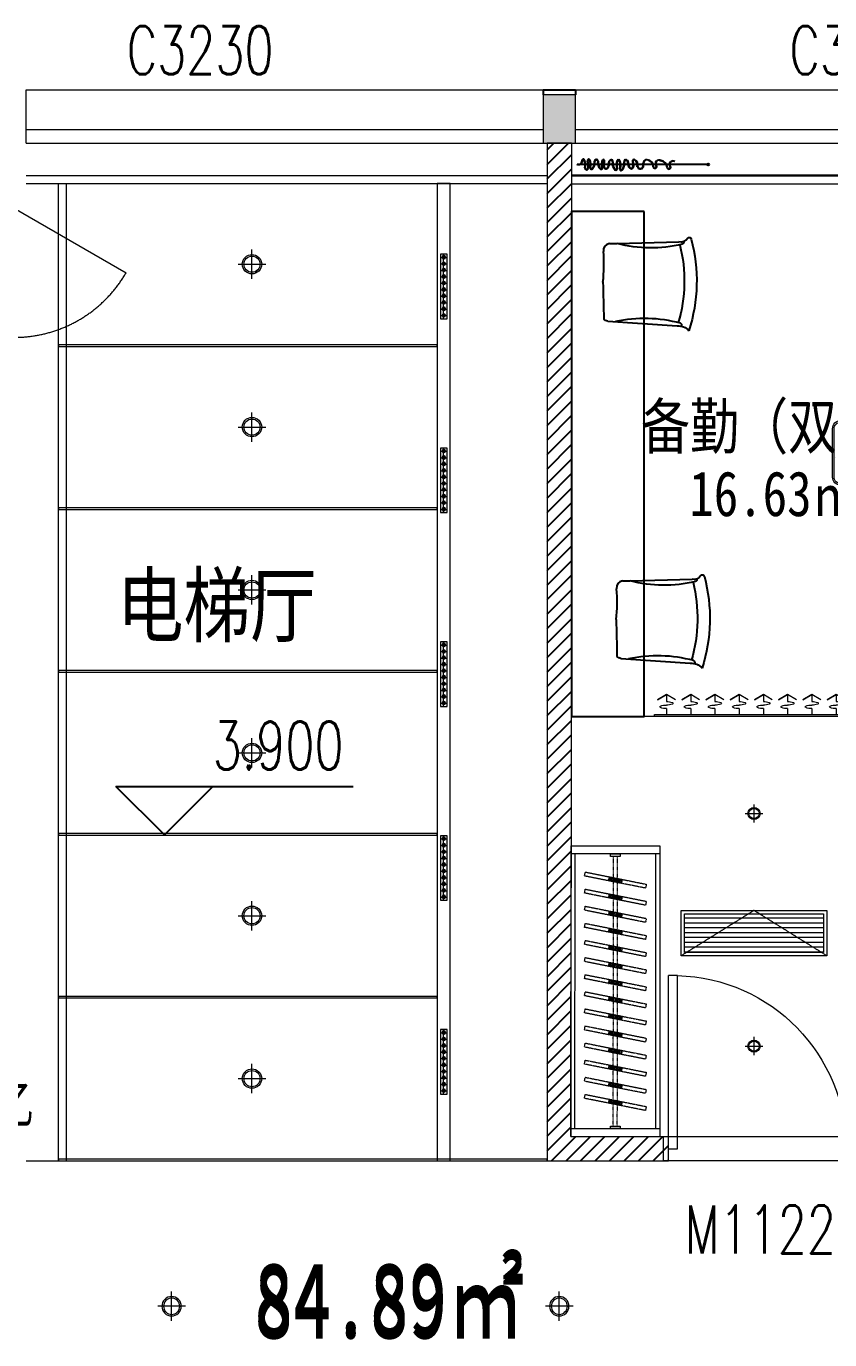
# Model space of a CAD drawing. Header units: millimetres. Extents: x 33621 to 401573, y -91663 to 133135.
# Drawn here: x 110997 to 115971, y -50418 to -42287 of the extents above; entities that cross this region are included whole.
import ezdxf

# ---------------------------------------------------------------- set-up
doc = ezdxf.new("R2010")
doc.units = ezdxf.units.MM
doc.header["$LTSCALE"] = 10
for name, pattern in [('DASH', [0.35, 0.25, -0.1]), ('DASHDOT2', [0.5, 0.25, -0.125, 0, -0.125]), ('DOTE', [2.42, 2, -0.2, 0.02, -0.2]), ('HIDDEN', [0.375, 0.25, -0.125, 0, 0])]:
    doc.linetypes.add(name, pattern=pattern)
doc.layers.get('0').update_dxf_attribs({"color": 253})
for name, color, linetype in [('DIM_ELEV', 253, 'Continuous'), ('FC-Text Annotation', 253, 'Continuous'), ('HATCH【填充】', 253, 'Continuous'), ('P-活动家具', 253, 'Continuous'), ('PUB_TEXT', 253, 'Continuous'), ('SURFACE', 253, 'Continuous'), ('TITLE【图框】', 253, 'Continuous'), ('WINDOW_TEXT', 253, 'Continuous'), ('平面家具', 253, 'Continuous')]:
    doc.layers.add(name, color=color, linetype=linetype)
for name, color, linetype, lineweight in [('FF-Door【门】', 253, 'Continuous', 0), ('FF-Text【平面文字】', 253, 'Continuous', 0), ('PUB_HATCH', 253, 'Continuous', 0), ('RC-FCU【空调设备】', 253, 'Continuous', 0), ('RC-FIN【天花轮廓线】', 253, 'Continuous', 0), ('RC-LIGHT【天花灯具】', 253, 'Continuous', 0), ('RC-LIGHT【灯带】', 253, 'DASHDOT2', 0), ('RC-Modelling【天花造型】', 253, 'Continuous', 0), ('RC-STR【天花细线】', 253, 'Continuous', 0), ('WALL', 253, 'Continuous', 0), ('Wall【墙体】', 253, 'Continuous', 0), ('Wall【新建墙】', 253, 'Continuous', 0), ('WINDOW', 253, 'Continuous', 0), ('Xline【辅助线】', 253, 'Continuous', 0)]:
    doc.layers.add(name, color=color, linetype=linetype, lineweight=lineweight)
doc.styles.add('_TCH_DIM', font='SIMPLEX', dxfattribs={"bigfont": 'GBCBIG'})
doc.styles.add('_TCH_WINDOW', font='SIMPLEX', dxfattribs={"bigfont": 'GBCBIG'})
doc.styles.add('XZC', font='SIMPLEX.SHX', dxfattribs={"width": 0.7, "bigfont": 'hztxt.shx'})
doc.styles.add('宋体', font='', dxfattribs={"width": 0.7})
doc.styles.add('文字', font='')
doc.styles.get('宋体').set_extended_font_data('SimSun')
doc.styles.get('文字').set_extended_font_data('SimSun')
doc.linetypes.add('LED_LINE', pattern='A,12.7,-5.08,["LED",XZC,S=2.54,R=0,X=-2.54,Y=-1.27],-6.35', length=24.13)

# ---------------------------------------------------------------- blocks, each defined once
blk = doc.blocks.new('$WINLIB2D$00000004')
for p, q in [((-0.5, 0.5), (0.5, 0.5)), ((-0.5, 0.5), (-0.5, -0.5)), ((0.5, -0.5), (0.5, 0.5)), ((-0.5, 0.2406), (0.5, 0.2406)), ((-0.5, -0.5), (0.5, -0.5))]:
    blk.add_line(p, q)
blk = doc.blocks.new('$DorLib2D$00000001')
for p, q in [((0.45, 0.975), (0.5, 0.975)), ((0.45, 0), (0.45, 0.975)), ((0.5, 0), (0.5, 0.975)), ((0.5, 0), (0.45, 0))]:
    blk.add_line(p, q)
at = {"lineweight": 13}
blk.add_arc((0.475, 0), 0.975, 91.46928, 180, dxfattribs=at)
blk = doc.blocks.new('*U41')
at = {"color": 251, "linetype": 'DOTE', "ltscale": 0.104867}
blk.add_line((806.1, 0, 0), (0, 0), dxfattribs=at)
at = {"color": 251}
blk.add_circle((812.1, 0, 0), 6, dxfattribs=at)
for centre, radius, start, end in [((10.2, 20.5), 20.9, 240.87205, 0.9421), ((12.6, 20.9), 20.9, 240.84594, 0.91599), ((38.2, 24), 7.86, 17.59916, 204.39425), ((40.7, 24.5), 7.86, 17.57304, 204.36813), ((-22.3, -2.9), 74, 345.168, 23.32316), ((-19.8, -2.4), 74, 345.14188, 23.29705), ((72.5, 24.3), 7.61, 37.46726, 202.70906), ((-56.9, -9.9), 126.2, 352.73857, 14.32411), ((74.9, 24.7), 7.61, 37.44114, 202.68295), ((-54.4, -9.4), 126.2, 352.71245, 14.29799), ((10.5, -0.4), 74, 345.168, 23.32316), ((13, 0), 74, 345.14188, 23.29705), ((53.7, 10.7), 55.4, 314.47941, 10.735), ((56.1, 11.1), 55.4, 314.4533, 10.70888), ((118.5, 19.5), 10.5, 8.09455, 171.69307), ((120.9, 19.9), 10.5, 8.06843, 171.66695), ((183.4, 11.5), 55.4, 170.16469, 226.42028), ((185.9, 11.9), 55.4, 170.13858, 226.39416), ((226.7, 1.1), 74, 157.57653, 195.73169), ((229.2, 1.4), 74, 157.55041, 195.70558), ((157.4, 17.7), 11.7, 333.13645, 85.53128), ((159.9, 18.1), 11.7, 333.11034, 85.50516), ((189.3, -3.5), 26.7, 143.43943, 246.90973), ((191.7, -3.2), 26.7, 143.41332, 246.88362), ((163.3, 2), 33.9, 297.17867, 3.25794), ((165.8, 2.4), 33.9, 297.15256, 3.23183), ((216.1, 9.8), 19.8, 117.68827, 197.19832), ((218.5, 10.1), 19.8, 117.66216, 197.1722), ((211.5, 19.3), 9.3, 334.69802, 119.6198), ((213.9, 19.6), 9.3, 334.6719, 119.59369), ((274.4, 5.8), 55.4, 170.16469, 226.42028), ((276.9, 6.1), 55.4, 170.13858, 226.39416), ((317.7, -4.6), 74, 157.57653, 195.73169), ((320.1, -4.3), 74, 157.55041, 195.70558), ((256, 21.6), 7.06, 13.13047, 163.41495), ((258.5, 21.9), 7.06, 13.10436, 163.38883), ((195, -6.1), 74, 345.168, 23.32316), ((197.4, -5.7), 74, 345.14188, 23.29705), ((238.1, 5), 55.4, 314.47941, 10.735), ((240.5, 5.3), 55.4, 314.4533, 10.70888), ((300.8, 19.4), 9.3, 61.27989, 206.20167), ((303.3, 19.7), 9.3, 61.25377, 206.17556), ((296.4, 9.9), 19.8, 343.70137, 63.21142), ((298.8, 10.2), 19.8, 343.67526, 63.1853), ((349.2, 3), 33.9, 177.64174, 243.72102), ((351.7, 3.2), 33.9, 177.61563, 243.69491), ((323.3, -3), 26.7, 293.98996, 37.46026), ((325.8, -2.7), 26.7, 293.96384, 37.43415), ((354.9, 18.7), 11.7, 95.36841, 207.76324), ((357.4, 19), 11.7, 95.3423, 207.73713), ((336.4, -4.4), 38.9, 345.11811, 63.4135), ((338.9, -4.1), 38.9, 345.09199, 63.38738), ((394.1, -7.1), 19, 201.60684, 22.32513), ((433.7, 3.9), 24.8, 92.95064, 189.29685), ((436.2, 4.1), 24.8, 92.92452, 189.27074), ((428.4, -15.1), 44, 0.1274, 84.69995), ((430.8, -14.9), 44, 0.10129, 84.67383), ((506.9, 6.1), 20.7, 56.13712, 221.03284), ((509.3, 6.3), 20.7, 56.11101, 221.00673), ((514.4, -20.5), 44, 0.1274, 84.69995), ((516.8, -20.2), 44, 0.10129, 84.67383), ((592.9, 0.8), 20.7, 56.13712, 221.03284), ((595.3, 1), 20.7, 56.11101, 221.00673), ((58.9, -23.3), 9.76, 171.34868, 344.82784), ((61.4, -22.9), 9.76, 171.32256, 344.80173), ((89.6, -21.5), 7.82, 163.84411, 291.35754), ((92, -21.1), 7.82, 163.81799, 291.33143), ((148, -21.2), 7.82, 249.54215, 17.05558), ((150.4, -20.9), 7.82, 249.51603, 17.02947), ((239, -26.9), 7.82, 249.54215, 17.05558), ((241.4, -26.6), 7.82, 249.51603, 17.02947), ((271.5, -29.9), 7.02, 135.74937, 319.45228), ((274, -29.6), 7.02, 135.72326, 319.42616), ((391.6, -7.4), 19, 201.63295, 22.35124), ((482.4, -12.7), 10.3, 193.06527, 30.6308), ((484.8, -12.5), 10.3, 193.03915, 30.60469), ((568.4, -18), 10.3, 193.06527, 30.6308), ((570.8, -17.8), 10.3, 193.03915, 30.60469)]:
    blk.add_arc(centre, radius, start, end, dxfattribs=at)
blk = doc.blocks.new('单帘平面')
at = {"layer": 'TITLE【图框】'}
blk.add_blockref('*U41', (0, 0), dxfattribs=at)
blk = doc.blocks.new('海龙_0410133832')
at = {"lineweight": -2, "ltscale": 2000, "extrusion": (0, 0, -1)}
for p, q in [((-250.5, 250.9), (-202.9, 252.5)), ((-202.9, 252.5), (180.4, 263)), ((-260.8, -229.1), (169.1, -258.7))]:
    blk.add_line(p, q, dxfattribs=at)
at = {"lineweight": -2, "ltscale": 2000}
for centre, radius, start, end in [((-244.6, 208.3), 43, 97.90745, 186.78432), ((-1223.9, 121.3), 940.2, 353.30457, 4.99844), ((-33.5, -1062.6), 850.3, 74.75722, 102.18851), ((187.2, -253.7), 11.8, 332.55331, 76.10529)]:
    blk.add_arc(centre, radius, start, end, dxfattribs=at)
at = {"lineweight": -2, "ltscale": 2000, "extrusion": (0, 0, -1)}
for centre, radius, start, end in [((-7.4, 1075.2), 850.4, 256.8724, 284.30232), ((-194.4, 307), 46.2, 209.97777, 287.61116), ((-198.2, 258.7), 11.8, 155.02178, 258.57376), ((-244.3, 277.1), 12, 34.68696, 170.32305), ((716.8, 19.6), 1007, 165.06407, 197.85358), ((709, 21.2), 922.3, 166.07083, 196.39764), ((30168.4, -805.7), 29889.5, 178.43305, 178.86929), ((253.1, -186.7), 43, 280.37592, 317.45487), ((-178.1, -339.1), 80.9, 83.64858, 141.83666)]:
    blk.add_arc(centre, radius, start, end, dxfattribs=at)
blk = doc.blocks.new('海龙0109184221')
at = {"layer": '平面家具', "color": 43, "linetype": 'ByBlock'}
blk.add_lwpolyline([(21.4, 3126.7), (-428.6, 3126.7), (-428.6, 0), (21.4, 0)], close=True, dxfattribs=at)
for p in [(57, 2676.9), (138.5, 588.7)]:
    blk.add_blockref('海龙_0410133832', p, dxfattribs=at)
blk = doc.blocks.new('海龙042720312')
for points in [[(-1216.9, 1217.4), (-1215.9, 3017.4), (-665.9, 3017.1), (-666.9, 1217.1)], [(-1216, 2967.4), (-1215.9, 3017.4), (-665.9, 3017.1), (-666, 2967.1)], [(-666.8, 1267.1), (-666.9, 1217.1), (-1216.9, 1217.4), (-1216.8, 1267.4)]]:
    blk.add_lwpolyline(points, close=True)
at = {"color": 8}
for points in [[(-1191.8, 1267.4), (-1191, 2967.4)], [(-691.8, 1267.1), (-691, 2967.1)]]:
    blk.add_lwpolyline(points, dxfattribs=at)
for points in [[(-971, 2952.3), (-971, 2967.3), (-911, 2967.2), (-911, 2952.2)], [(-971, 2952.3), (-971, 2967.3), (-911, 2967.2), (-911, 2952.2)], [(-911.8, 1282.2), (-911.8, 1267.2), (-971.8, 1267.3), (-971.8, 1282.3)]]:
    blk.add_lwpolyline(points, close=True, dxfattribs=at)
at = {"color": 8, "linetype": 'DASH', "ltscale": 0.006}
for points in [[(-954.3, 1282.2), (-953.5, 2952.2)], [(-929.3, 1282.2), (-928.5, 2952.2)]]:
    blk.add_lwpolyline(points, dxfattribs=at)
for points in [[(-754.7, 2755.6), (-1132.3, 2830.9), (-1127.4, 2855.4), (-749.8, 2780.1)], [(-904.3, 2785.4), (-982.7, 2801), (-977.8, 2825.6), (-899.4, 2809.9)], [(-902.8, 2792.8), (-981.3, 2808.4), (-979.3, 2818.2), (-900.8, 2802.6)], [(-754.8, 2649.7), (-1132.3, 2725), (-1127.4, 2749.5), (-749.9, 2674.2)], [(-904.3, 2679.5), (-982.8, 2695.2), (-977.9, 2719.7), (-899.4, 2704)], [(-902.8, 2686.9), (-981.3, 2702.5), (-979.3, 2712.3), (-900.9, 2696.7)], [(-754.8, 2543.8), (-1132.4, 2619.1), (-1127.5, 2643.6), (-749.9, 2568.3)], [(-904.4, 2573.6), (-982.8, 2589.3), (-977.9, 2613.8), (-899.5, 2598.1)], [(-902.9, 2581), (-981.4, 2596.6), (-979.4, 2606.4), (-900.9, 2590.8)], [(-754.9, 2437.9), (-1132.4, 2513.2), (-1127.5, 2537.7), (-750, 2462.4)], [(-904.4, 2467.7), (-982.9, 2483.4), (-978, 2507.9), (-899.5, 2492.3)], [(-903, 2475.1), (-981.4, 2490.8), (-979.5, 2500.6), (-901, 2484.9)], [(-754.9, 2332), (-1132.5, 2407.3), (-1127.6, 2431.9), (-750, 2356.6)], [(-904.5, 2361.9), (-982.9, 2377.5), (-978, 2402), (-899.6, 2386.4)], [(-903, 2369.2), (-981.5, 2384.9), (-979.5, 2394.7), (-901.1, 2379)], [(-755, 2226.2), (-1132.5, 2301.5), (-1127.7, 2326), (-750.1, 2250.7)], [(-904.5, 2256), (-983, 2271.6), (-978.1, 2296.1), (-899.6, 2280.5)], [(-903.1, 2263.3), (-981.5, 2279), (-979.6, 2288.8), (-901.1, 2273.1)], [(-755, 2120.3), (-1132.6, 2195.6), (-1127.7, 2220.1), (-750.1, 2144.8)], [(-755.1, 2014.4), (-1132.7, 2089.7), (-1127.8, 2114.2), (-750.2, 2038.9)], [(-904.6, 2150.1), (-983, 2165.7), (-978.2, 2190.3), (-899.7, 2174.6)], [(-903.1, 2157.5), (-981.6, 2173.1), (-979.6, 2182.9), (-901.2, 2167.3)], [(-904.6, 2044.2), (-983.1, 2059.9), (-978.2, 2084.4), (-899.8, 2068.7)], [(-903.2, 2051.6), (-981.6, 2067.2), (-979.7, 2077), (-901.2, 2061.4)], [(-755.1, 1908.5), (-1132.7, 1983.8), (-1127.8, 2008.3), (-750.3, 1933)], [(-904.7, 1938.3), (-983.1, 1954), (-978.3, 1978.5), (-899.8, 1962.9)], [(-903.2, 1945.7), (-981.7, 1961.3), (-979.7, 1971.1), (-901.3, 1955.5)], [(-755.2, 1802.6), (-1132.8, 1877.9), (-1127.9, 1902.4), (-750.3, 1827.1)], [(-904.7, 1832.5), (-983.2, 1848.1), (-978.3, 1872.6), (-899.9, 1857)], [(-755.2, 1696.7), (-1132.8, 1772), (-1127.9, 1796.6), (-750.4, 1721.3)], [(-903.3, 1839.8), (-981.7, 1855.5), (-979.8, 1865.3), (-901.3, 1849.6)], [(-904.8, 1726.6), (-983.3, 1742.2), (-978.4, 1766.7), (-899.9, 1751.1)], [(-903.3, 1733.9), (-981.8, 1749.6), (-979.8, 1759.4), (-901.4, 1743.7)], [(-755.3, 1590.9), (-1132.9, 1666.2), (-1128, 1690.7), (-750.4, 1615.4)], [(-904.9, 1620.7), (-983.3, 1636.3), (-978.4, 1660.9), (-900, 1645.2)], [(-903.4, 1628), (-981.8, 1643.7), (-979.9, 1653.5), (-901.4, 1637.9)], [(-755.4, 1485), (-1132.9, 1560.3), (-1128, 1584.8), (-750.5, 1509.5)], [(-904.9, 1514.8), (-983.4, 1530.5), (-978.5, 1555), (-900, 1539.3)], [(-903.4, 1522.2), (-981.9, 1537.8), (-979.9, 1547.6), (-901.5, 1532)], [(-755.4, 1379.1), (-1133, 1454.4), (-1128.1, 1478.9), (-750.5, 1403.6)], [(-905, 1408.9), (-983.4, 1424.6), (-978.5, 1449.1), (-900.1, 1433.4)], [(-903.5, 1416.3), (-982, 1431.9), (-980, 1441.7), (-901.5, 1426.1)]]:
    blk.add_lwpolyline(points, close=True, dxfattribs=at)
at = {"layer": 'P-活动家具', "color": 8, "linetype": 'DASH'}
blk.add_line((2418.7, 7167.4), (-1213.8, 7167.4), dxfattribs=at)
at = {"layer": 'Wall【新建墙】', "color": 4}
for p, q in [((-1363.7, 7367.5), (-1363.7, 1067.4)), ((-1213.7, 7367.4), (-1216.9, 1217.4)), ((-1216.9, 1217.4), (-612.2, 1217.4)), ((-612.2, 1067.4), (-612.2, 1217.4)), ((-1363.7, 1067.4), (-612.2, 1067.4))]:
    blk.add_line(p, q, dxfattribs=at)
at = {"layer": 'FF-Text【平面文字】'}
blk.add_blockref('海龙0109184221', (-785.2, 3817.7), dxfattribs=at)
at = {"layer": 'Wall【墙体】'}
blk.add_blockref('单帘平面', (-1179.5, 7235.7), dxfattribs=at)
at = {"layer": 'WINDOW'}
ref = blk.add_blockref('$DorLib2D$00000001', (-62.2, 1142.4), dxfattribs=dict(at, xscale=-1100, yscale=1100, zscale=-1100))
ref.add_attrib('A', 'M1122', (-512.2, 494.6), dxfattribs={"layer": 'WINDOW_TEXT', "height": 297.5, "style": '_TCH_WINDOW', "width": 0.705882})
at = {"layer": 'FC-Text Annotation', "style": '文字', "width": 0.8}
for s, height, p in [('备勤（双人间）', 278.17, (-782.7, 5475.3)), ('16.63㎡', 278.17, (-483.5, 5058.8)), ('84.89㎡', 438.58, (-3176.1, 0))]:
    blk.add_text(s, height=height, dxfattribs=at).set_placement(p)
blk = doc.blocks.new('DOORBLK101')
at = {"layer": 'FF-Door【门】'}
blk.add_line((-0.5, 0), (0, 0.866), dxfattribs=at)
at = {"layer": 'FF-Door【门】', "color": 8, "linetype": 'HIDDEN', "ltscale": 15}
blk.add_arc((-0.5, 0), 1, 0, 60, dxfattribs=at)
blk = doc.blocks.new('海龙042720350')
at = {"xscale": 800.000000537606, "yscale": 800.000000537606, "zscale": 800.000000537606, "rotation": 270.0000001247976}
blk.add_blockref('DOORBLK101', (3602.7, 6104.4), dxfattribs=at)
blk = doc.blocks.new('ZL_0603123899')
at = {"layer": 'HATCH【填充】'}
h = blk.add_hatch(dxfattribs=at)
h.set_pattern_fill('AR-SAND', color=251, scale=2)
h.set_pattern_definition([(37.5, (-190, -390), (-3.2, 97.883), [0, -77.216, 0, -86.36, 0, -82.55]), (7.5, (-190, -390), (89.905, 143.365), [0, -41.656, 0, -69.596, 0, -26.67]), (327.5, (-252.48, -390), (158.198, 0.287), [0, -25.4, 0, -91.44, 0, -119.38]), (317.5, (-252.48, -390), (152.71, 44.586), [0, -12.7, 0, -59.944, 0, -68.58])])
h.paths.add_polyline_path([(190, -50, 0.414214), (150, -10), (-150, -10, 0.414214), (-190, -50), (-190, -350, 0.414214), (-150, -390), (150, -390, 0.414214), (190, -350)])
at = {"layer": 'RC-LIGHT【天花灯具】'}
blk.add_lwpolyline([(-150, 0), (150, 0, -0.414214), (200, -50), (200, -350, -0.414214), (150, -400), (-150, -400, -0.414214), (-200, -350), (-200, -50, -0.414214)], format="xyb", close=True, dxfattribs=at)
at = {"layer": 'RC-LIGHT【天花灯具】', "color": 8}
blk.add_lwpolyline([(-150, -10), (150, -10, -0.414214), (190, -50), (190, -350, -0.414214), (150, -390), (-150, -390, -0.414214), (-190, -350), (-190, -50, -0.414214)], format="xyb", close=True, dxfattribs=at)
blk = doc.blocks.new('*U227')
for p, q in [((0, -12), (0, 0)), ((0, 0), (1200, 0)), ((1200, 0), (1200, -12)), ((1200, -12), (0, -12)), ((75, -49.3), (75, -12)), ((225, -49.3), (225, -12)), ((375, -49.3), (375, -12)), ((525, -49.3), (525, -12)), ((675, -49.3), (675, -12)), ((825, -49.3), (825, -12)), ((975, -49.3), (975, -12)), ((1125, -49.3), (1125, -12)), ((1125, -49.3), (1125, -12)), ((19.6, -104.5), (75, -136.2)), ((75, -136.2), (75, -93.2)), ((130.4, -104.5), (75, -136.2)), ((75, -136.2), (130.4, -104.5)), ((169.6, -104.5), (225, -136.2)), ((225, -136.2), (225, -93.2)), ((280.4, -104.5), (225, -136.2)), ((225, -136.2), (280.4, -104.5)), ((319.6, -104.5), (375, -136.2)), ((375, -136.2), (375, -93.2)), ((430.4, -104.5), (375, -136.2)), ((375, -136.2), (430.4, -104.5)), ((469.6, -104.5), (525, -136.2)), ((525, -136.2), (525, -93.2)), ((580.4, -104.5), (525, -136.2)), ((525, -136.2), (580.4, -104.5)), ((619.6, -104.5), (675, -136.2)), ((675, -136.2), (675, -93.2)), ((730.4, -104.5), (675, -136.2)), ((675, -136.2), (730.4, -104.5)), ((769.6, -104.5), (825, -136.2)), ((825, -136.2), (825, -93.2)), ((880.4, -104.5), (825, -136.2)), ((825, -136.2), (880.4, -104.5)), ((919.6, -104.5), (975, -136.2)), ((975, -136.2), (975, -93.2)), ((1030.4, -104.5), (975, -136.2)), ((975, -136.2), (1030.4, -104.5)), ((1069.6, -104.5), (1125, -136.2)), ((1069.6, -104.5), (1125, -136.2)), ((1125, -136.2), (1125, -93.2)), ((1125, -136.2), (1125, -93.2)), ((1180.4, -104.5), (1125, -136.2)), ((1125, -136.2), (1180.4, -104.5)), ((1180.4, -104.5), (1125, -136.2)), ((1125, -136.2), (1180.4, -104.5))]:
    blk.add_line(p, q)
at = {"extrusion": (0, 0, -1)}
for centre, major_axis, start_param, end_param in [((40, -82.2), (3.69, -3.69), 1.137309, 3.57508), ((72.5, -170.8), (-70.4, -70.4), 2.004284, 2.381239), ((77.5, -148.9), (-70.4, -70.4), 2.33115, 2.708105), ((77.5, 28.3), (70.4, -70.4), 0.433488, 0.810442), ((110, -60.3), (3.69, -3.69), 4.278901, 6.716673), ((190, -82.2), (3.69, -3.69), 1.137309, 3.57508), ((222.5, -170.8), (-70.4, -70.4), 2.004284, 2.381239), ((227.5, -148.9), (-70.4, -70.4), 2.33115, 2.708105), ((227.5, 28.3), (70.4, -70.4), 0.433488, 0.810442), ((260, -60.3), (3.69, -3.69), 4.278901, 6.716673), ((340, -82.2), (3.69, -3.69), 1.137309, 3.57508), ((372.5, -170.8), (-70.4, -70.4), 2.004284, 2.381239), ((377.5, -148.9), (-70.4, -70.4), 2.33115, 2.708105), ((377.5, 28.3), (70.4, -70.4), 0.433488, 0.810442), ((410, -60.3), (3.69, -3.69), 4.278901, 6.716673), ((490, -82.2), (3.69, -3.69), 1.137309, 3.57508), ((522.5, -170.8), (-70.4, -70.4), 2.004284, 2.381239), ((527.5, -148.9), (-70.4, -70.4), 2.33115, 2.708105), ((527.5, 28.3), (70.4, -70.4), 0.433488, 0.810442), ((560, -60.3), (3.69, -3.69), 4.278901, 6.716673), ((640, -82.2), (3.69, -3.69), 1.137309, 3.57508), ((672.5, -170.8), (-70.4, -70.4), 2.004284, 2.381239), ((677.5, -148.9), (-70.4, -70.4), 2.33115, 2.708105), ((677.5, 28.3), (70.4, -70.4), 0.433488, 0.810442), ((710, -60.3), (3.69, -3.69), 4.278901, 6.716673), ((790, -82.2), (3.69, -3.69), 1.137309, 3.57508), ((822.5, -170.8), (-70.4, -70.4), 2.004284, 2.381239), ((827.5, -148.9), (-70.4, -70.4), 2.33115, 2.708105), ((827.5, 28.3), (70.4, -70.4), 0.433488, 0.810442), ((860, -60.3), (3.69, -3.69), 4.278901, 6.716673), ((940, -82.2), (3.69, -3.69), 1.137309, 3.57508), ((972.5, -170.8), (-70.4, -70.4), 2.004284, 2.381239), ((977.5, -148.9), (-70.4, -70.4), 2.33115, 2.708105), ((977.5, 28.3), (70.4, -70.4), 0.433488, 0.810442), ((1010, -60.3), (3.69, -3.69), 4.278901, 6.716673), ((1090, -82.2), (3.69, -3.69), 1.137309, 3.57508), ((1090, -82.2), (3.69, -3.69), 1.137309, 3.57508), ((1122.5, -170.8), (-70.4, -70.4), 2.004284, 2.381239), ((1122.5, -170.8), (-70.4, -70.4), 2.004284, 2.381239), ((1127.5, -148.9), (-70.4, -70.4), 2.33115, 2.708105), ((1127.5, -148.9), (-70.4, -70.4), 2.33115, 2.708105), ((1127.5, 28.3), (70.4, -70.4), 0.433488, 0.810442), ((1127.5, 28.3), (70.4, -70.4), 0.433488, 0.810442), ((1160, -60.3), (3.69, -3.69), 4.278901, 6.716673), ((1160, -60.3), (3.69, -3.69), 4.278901, 6.716673), ((72.5, 6.4), (70.4, -70.4), 0.760354, 1.137309), ((222.5, 6.4), (70.4, -70.4), 0.760354, 1.137309), ((372.5, 6.4), (70.4, -70.4), 0.760354, 1.137309), ((522.5, 6.4), (70.4, -70.4), 0.760354, 1.137309), ((672.5, 6.4), (70.4, -70.4), 0.760354, 1.137309), ((822.5, 6.4), (70.4, -70.4), 0.760354, 1.137309), ((972.5, 6.4), (70.4, -70.4), 0.760354, 1.137309), ((1122.5, 6.4), (70.4, -70.4), 0.760354, 1.137309), ((1122.5, 6.4), (70.4, -70.4), 0.760354, 1.137309)]:
    blk.add_ellipse(centre, major_axis=major_axis, ratio=1, start_param=start_param, end_param=end_param, dxfattribs=at)
blk = doc.blocks.new('圆形筒灯')
at = {"color": 251, "linetype": 'DOTE', "ltscale": 43.504693}
blk.add_line((0, 90.6), (0, -90.6), dxfattribs=at)
at = {"color": 251, "linetype": 'DOTE', "ltscale": 41.297046}
blk.add_line((86, 0), (-86, 0), dxfattribs=at)
blk.add_ellipse((0, 0), major_axis=(-42.4, 42.4), ratio=1, start_param=2.355868237233172, end_param=8.639053544412757)
at = {"color": 251}
blk.add_ellipse((0, 0), major_axis=(35.4, 35.4), ratio=1, start_param=5.49871431692557, end_param=11.78189962410516, dxfattribs=at)
blk = doc.blocks.new('ZL_0603152577')
at = {"layer": 'RC-FCU【空调设备】'}
h = blk.add_hatch(dxfattribs=at)
h.set_pattern_fill('_USER', color=8, scale=30, pattern_type=0)
h.set_pattern_definition([(0, (-10930974.96, 1874983.926), (0, 30), [])])
h.paths.add_polyline_path([(-1097.6, -4549), (-1097.6, -4789), (-237.6, -4789), (-237.6, -4549)])
blk.add_lwpolyline([(-217.6, -4529), (-217.6, -4809), (-1117.6, -4809), (-1117.6, -4529)], close=True, dxfattribs=at)
at = {"layer": 'RC-FCU【空调设备】', "color": 8, "linetype": 'DASH'}
blk.add_lwpolyline([(-217.6, -4809), (-667.6, -4529), (-1117.6, -4809)], dxfattribs=at)
at = {"layer": 'RC-FCU【空调设备】', "color": 8}
blk.add_lwpolyline([(-237.6, -4549), (-237.6, -4789), (-1097.6, -4789), (-1097.6, -4549)], close=True, dxfattribs=at)
at = {"layer": 'RC-Modelling【天花造型】'}
for p, q in [((-1798.3, 18.7), (1426.8, 18.5)), ((-1798.3, -31.3), (1426.8, -31.5)), ((-84.6, -3329), (-1800, -3329))]:
    blk.add_line(p, q, dxfattribs=at)
blk.add_lwpolyline([(-127.3, -6079.2), (-1227.3, -6079.2), (-1227.3, -5929.2), (-127.3, -5929.2)], close=True, dxfattribs=at)
at = {"layer": 'RC-FCU【空调设备】', "ltscale": 10, "rotation": 180}
blk.add_blockref('*U227', (-84.6, -3329), dxfattribs=at)
at = {"layer": 'RC-LIGHT【天花灯具】', "rotation": 180}
blk.add_blockref('ZL_0603123899', (18.6, -1896.6), dxfattribs=at)
at = {"layer": 'RC-LIGHT【天花灯具】', "xscale": 0.625, "yscale": 0.625, "zscale": 0.625, "rotation": 180}
for p in [(-667.6, -3929), (-667.6, -5369.1)]:
    blk.add_blockref('圆形筒灯', p, dxfattribs=at)
blk = doc.blocks.new('ZL_10267726')
at = {"layer": 'RC-LIGHT【天花灯具】'}
h = blk.add_hatch(dxfattribs=at)
h.set_pattern_fill('_USER', color=8, scale=50, angle=90, double=1, pattern_type=0)
h.set_pattern_definition([(90, (25, -500), (-50, 3e-15), []), (180, (25, -500), (-6e-15, -50), [])])
h.paths.add_polyline_path([(-25, 0), (-25, -500), (25, -500), (25, 0)])
at = {"layer": 'RC-LIGHT【天花灯具】', "color": 2}
blk.add_lwpolyline([(-25, -500), (-25, 0), (25, 0), (25, -500)], close=True, dxfattribs=at)
at = {"layer": 'RC-LIGHT【天花灯具】', "color": 1, "lineweight": -3}
for centre in [(0, -27), (0, -77), (0, -127), (0, -177), (0, -227), (0, -277), (0, -327), (0, -377), (0, -427), (0, -477)]:
    blk.add_circle(centre, 10, dxfattribs=at)
blk = doc.blocks.new('ZL_0603185999')
at = {"layer": 'RC-FIN【天花轮廓线】'}
for p, q in [((1612.5, 0), (-1612.5, 0)), ((1612.5, -50), (-1612.5, -50))]:
    blk.add_line(p, q, dxfattribs=at)
blk.add_lwpolyline([(1612.5, -6100), (1412.5, -6100), (1412.5, -50)], dxfattribs=at)
at = {"layer": 'RC-LIGHT【灯带】', "linetype": 'LED_LINE', "ltscale": 0.015}
blk.add_lwpolyline([(1362.5, -6100), (1362.5, -50)], dxfattribs=at)
at = {"layer": 'RC-STR【天花细线】'}
for points in [[(-932.5, -6100), (-1012.5, -6100), (-1012.5, -50), (-932.5, -50)], [(1412.5, -1058.3), (-932.5, -1058.3), (-932.5, -1048.3), (1412.5, -1048.3)], [(1412.5, -2066.7), (-932.5, -2066.7), (-932.5, -2056.7), (1412.5, -2056.7)], [(1412.5, -3075), (-932.5, -3075), (-932.5, -3065), (1412.5, -3065)], [(1412.5, -4083.3), (-932.5, -4083.3), (-932.5, -4073.3), (1412.5, -4073.3)], [(1412.5, -5091.7), (-932.5, -5091.7), (-932.5, -5081.7), (1412.5, -5081.7)], [(1412.5, -6100), (-1612.5, -6100), (-1612.5, -6090), (1412.5, -6090)]]:
    blk.add_lwpolyline(points, close=True, dxfattribs=at)
at = {"layer": 'RC-LIGHT【天花灯具】', "lineweight": -3, "xscale": 0.8, "yscale": 0.8, "zscale": 0.8, "rotation": 180}
for p in [(-972.5, -887), (-972.5, -2087), (-972.5, -3287), (-972.5, -4487), (-972.5, -5687)]:
    blk.add_blockref('ZL_10267726', p, dxfattribs=at)
at = {"layer": 'RC-LIGHT【天花灯具】', "xscale": -1, "rotation": 180}
for p in [(215, -549.2), (215, -1557.5), (215, -2565.8), (215, -3574.2), (215, -4582.5), (215, -5590.8)]:
    blk.add_blockref('圆形筒灯', p, dxfattribs=at)

msp = doc.modelspace()

# ---------------------------------------------------------------- hatches: boundary and pattern name
at = {"layer": 'HATCH【填充】'}
h = msp.add_hatch(dxfattribs=at)
h.set_pattern_fill('ANSI31', color=3, scale=20)
h.set_pattern_definition([(45, (114219.53, -49160.595), (-44.9013, 44.9013), [])])
h.paths.add_polyline_path([(114221.5, -43010.6), (114371.5, -43010.6), (114368.4, -49160.6), (114973, -49160.6), (114973, -49310.6), (114221.5, -49310.6)])
at = {"layer": 'PUB_HATCH'}
msp.add_hatch(color=256, dxfattribs=at).paths.add_polyline_path([(114196.5, -43010.6), (114396.5, -43010.6), (114396.5, -42710.6), (114196.5, -42710.6)])

# ---------------------------------------------------------------- linework, layer by layer
at = {"layer": 'DIM_ELEV'}
for p, q in [((111851.6, -47293.2), (111551.6, -46993.2)), ((111551.6, -46993.2), (113020.5, -46993.2)), ((111851.6, -47293.2), (112151.6, -46993.2))]:
    msp.add_line(p, q, dxfattribs=at)
at = {"layer": 'SURFACE'}
for p, q in [((114196.5, -42680.6), (114196.5, -42710.6)), ((114196.5, -42680.6), (114396.5, -42680.6)), ((114396.5, -42680.6), (114396.5, -42710.6))]:
    msp.add_line(p, q, dxfattribs=at)
at = {"layer": 'WALL'}
for p, q in [((114396.5, -42710.6), (114196.5, -42710.6)), ((114196.5, -42710.6), (114196.5, -43010.6)), ((114396.5, -43010.6), (114396.5, -42710.6)), ((114196.5, -43010.6), (114396.5, -43010.6))]:
    msp.add_line(p, q, dxfattribs=at)
at = {"layer": 'Wall【墙体】', "color": 6}
msp.add_line((114371.5, -43010.6), (114221.5, -43010.5), dxfattribs=at)

# ---------------------------------------------------------------- block references
at = {"layer": 'RC-LIGHT【天花灯具】', "xscale": -1, "rotation": 180}
msp.add_blockref('圆形筒灯', (111896.5, -50210.6), dxfattribs=at)
at = {"layer": 'WINDOW'}
ref = msp.add_blockref('$WINLIB2D$00000004', (112596.5, -42845.6), dxfattribs=dict(at, xscale=3200, yscale=-330, zscale=3200))
ref.add_attrib('A', 'C3230', (111618.1, -42584.3), dxfattribs={"layer": 'WINDOW_TEXT', "height": 297.5, "style": '_TCH_WINDOW', "width": 0.705882})
ref = msp.add_blockref('$WINLIB2D$00000004', (115996.5, -42845.6), dxfattribs=dict(at, xscale=3200, yscale=-330, zscale=3200))
ref.add_attrib('A', 'C3230', (115721.3, -42584.3), dxfattribs={"layer": 'WINDOW_TEXT', "height": 297.5, "style": '_TCH_WINDOW', "width": 0.705882})

# ---------------------------------------------------------------- texts
at = {"layer": 'FC-Text Annotation', "style": '文字', "width": 0.8}
msp.add_text('84.89㎡', height=438.58, dxfattribs=at).set_placement((112409.1, -50410.7))
at = {"layer": 'PUB_TEXT', "style": '宋体', "width": 0.8}
msp.add_text('电梯厅', height=377.64, dxfattribs=at).set_placement((111557.9, -46059.1))
at = {"layer": 'PUB_TEXT', "color": 7, "style": '_TCH_DIM', "width": 0.705882}
msp.add_text('3.900', height=297.5, dxfattribs=at).set_placement((112150.5, -46888.2))
at = {"layer": 'WINDOW_TEXT', "style": '_TCH_WINDOW'}
msp.add_text('乙', height=270.1, dxfattribs=at).set_placement((110847, -49105.6))

# ---------------------------------------------------------------- next in the draw order: block references
at = {"layer": 'Xline【辅助线】'}
for name, p in [('海龙042720350', (107318.8, -49917.2)), ('海龙042720312', (115585.2, -50378))]:
    msp.add_blockref(name, p, dxfattribs=at)

# ---------------------------------------------------------------- next in the draw order: block references
at = {"layer": 'RC-LIGHT【天花灯具】'}
msp.add_blockref('ZL_0603152577', (116169.7, -43231.3), dxfattribs=at)
at = {"layer": 'RC-LIGHT【天花灯具】', "xscale": -1, "rotation": 180}
msp.add_blockref('圆形筒灯', (114296.5, -50210.6), dxfattribs=at)
at = {"layer": 'RC-Modelling【天花造型】', "xscale": -1}
msp.add_blockref('ZL_0603185999', (112609, -43210.6), dxfattribs=at)

doc.saveas('drawing.dxf')
